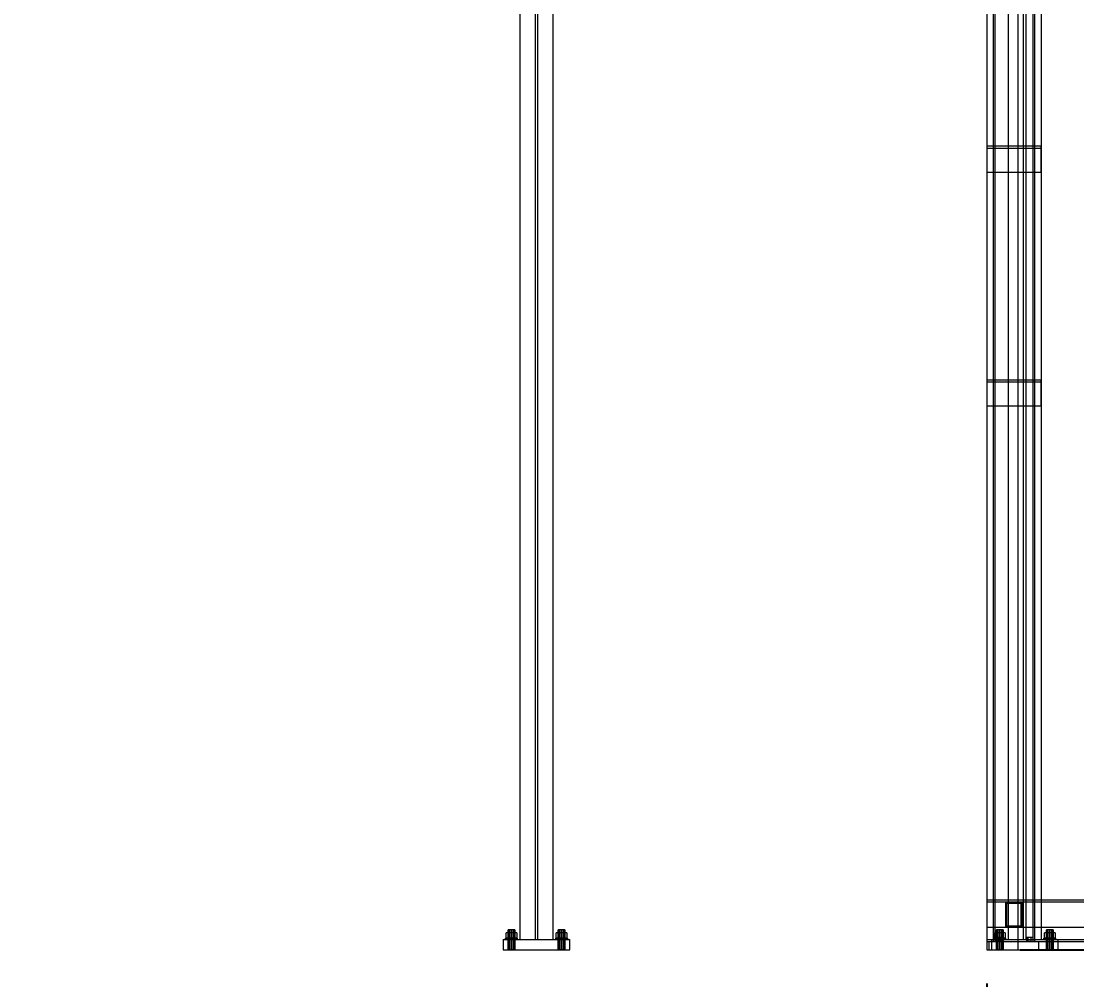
# Model space of a CAD drawing. Header units: millimetres. Extents: x -1970 to 59977, y -50268 to 6837.
# Drawn here: x 36527 to 39055, y -72 to 2226 of the extents above; entities that cross this region are included whole.
import ezdxf

# ---------------------------------------------------------------- set-up
doc = ezdxf.new("R2010")
doc.units = ezdxf.units.MM
for name, color, linetype, lineweight in [('COTAS_O', 1, 'Continuous', 0), ('COTAS_P', 1, 'Continuous', 0), ('lateral_C03', 7, 'Continuous', 0), ('lateral_secador', 7, 'Continuous', 0)]:
    doc.layers.add(name, color=color, linetype=linetype, lineweight=lineweight)
doc.dimstyles.new('R19_100', dxfattribs={"dimtxt": 250, "dimasz": 150, "dimexe": 150, "dimexo": 80, "dimgap": 100, "dimtad": 1, "dimtih": 1, "dimtoh": 1, "dimdsep": 46, "dimcen": 0.09, "dimadec": 0, "dimazin": 0, "dimtfac": 1, "dimtdec": 4, "dimtofl": 0, "dimtmove": 0, "dimatfit": 3, "dimfxl": 1, "dimtolj": 1, "dimtzin": 0, "dimarcsym": 0})

# ---------------------------------------------------------------- blocks, each defined once
blk = doc.blocks.new('*D9')
at = {"layer": 'COTAS_P', "color": 0, "lineweight": -2, "transparency": 16777216}
for p, q in [((38921.3, 3578), (38703.4, 4523.2)), ((27384.7, 1760.7), (38591, 4343.3)), ((27422.7, 928), (27204.9, 1873.2))]:
    blk.add_line(p, q, dxfattribs=at)
at = {"layer": 'COTAS_P', "color": 0, "transparency": 16777216}
for points in [[(38585.4, 4367.7), (38596.6, 4319), (38737.1, 4377)], [(27379.1, 1785.1), (27390.3, 1736.3), (27238.5, 1727)]]:
    blk.add_solid(points, dxfattribs=at)
at = {"layer": 'Defpoints', "color": 0, "transparency": 16777216}
for p in [(38737.1, 4377), (38939.3, 3500), (27440.7, 850)]:
    blk.add_point(p, dxfattribs=at)
blk = doc.blocks.new('*D11')
at = {"layer": 'COTAS_P', "color": 0, "lineweight": -2, "transparency": 16777216}
for p, q in [((39019.3, 3500), (39489.3, 3500)), ((39339.3, 150), (39339.3, 3350)), ((39019.3, 0), (39489.3, 0))]:
    blk.add_line(p, q, dxfattribs=at)
at = {"layer": 'COTAS_P', "color": 0, "transparency": 16777216}
for points in [[(39314.3, 3350), (39364.3, 3350), (39339.3, 3500)], [(39314.3, 150), (39364.3, 150), (39339.3, 0)]]:
    blk.add_solid(points, dxfattribs=at)
at = {"layer": 'Defpoints', "color": 0, "transparency": 16777216}
for p in [(38939.3, 3500), (39339.3, 3500), (38939.3, 0)]:
    blk.add_point(p, dxfattribs=at)
blk = doc.blocks.new('*D22')
at = {"layer": 'COTAS_O', "color": 0, "lineweight": -2, "transparency": 16777216}
for p, q in [((38839.3, -80), (38839.3, -1050)), ((58839.3, -80), (58839.3, -1050)), ((38989.3, -900), (58689.3, -900))]:
    blk.add_line(p, q, dxfattribs=at)
at = {"layer": 'COTAS_O', "color": 0, "transparency": 16777216}
for points in [[(38989.3, -875), (38989.3, -925), (38839.3, -900)], [(58689.3, -875), (58689.3, -925), (58839.3, -900)]]:
    blk.add_solid(points, dxfattribs=at)
at = {"layer": 'Defpoints', "color": 0, "transparency": 16777216}
for p in [(38839.3, 0), (58839.3, 0), (58839.3, -900)]:
    blk.add_point(p, dxfattribs=at)
blk = doc.blocks.new('*D23')
at = {"layer": 'COTAS_O', "color": 0, "lineweight": -2, "transparency": 16777216}
for p, q in [((38919.3, 3000), (39689.3, 3000)), ((39539.3, 150), (39539.3, 2850)), ((38919.3, 0), (39689.3, 0))]:
    blk.add_line(p, q, dxfattribs=at)
at = {"layer": 'COTAS_O', "color": 0, "transparency": 16777216}
for points in [[(39514.3, 2850), (39564.3, 2850), (39539.3, 3000)], [(39514.3, 150), (39564.3, 150), (39539.3, 0)]]:
    blk.add_solid(points, dxfattribs=at)
at = {"layer": 'Defpoints', "color": 0, "transparency": 16777216}
for p in [(38839.3, 3000), (39539.3, 3000), (38839.3, 0)]:
    blk.add_point(p, dxfattribs=at)
blk = doc.blocks.new('*D24')
at = {"layer": 'COTAS_P', "color": 0, "lineweight": -2, "transparency": 16777216}
for p, q in [((112.7, -80), (112.7, -2650)), ((59977.3, -80), (59977.3, -2650)), ((262.7, -2500), (59827.3, -2500))]:
    blk.add_line(p, q, dxfattribs=at)
at = {"layer": 'COTAS_P', "color": 0, "transparency": 16777216}
for points in [[(262.7, -2475), (262.7, -2525), (112.7, -2500)], [(59827.3, -2475), (59827.3, -2525), (59977.3, -2500)]]:
    blk.add_solid(points, dxfattribs=at)
at = {"layer": 'Defpoints', "color": 0, "transparency": 16777216}
for p in [(112.7, 0), (59977.3, 0), (59977.3, -2500)]:
    blk.add_point(p, dxfattribs=at)

msp = doc.modelspace()

# ---------------------------------------------------------------- linework, layer by layer
at = {"layer": 'lateral_C03'}
for p, q in [((38890.29, 3003.058), (38890.29, 25)), ((38926.79, 3003.058), (38926.79, 25)), ((38933.79, 25), (38933.79, 3003.058)), ((38970.29, 25), (38970.29, 3003.058)), ((37720.943, 2733.566), (37720.943, 25)), ((37757.443, 2733.566), (37757.443, 25)), ((37764.443, 25), (37764.443, 2733.566)), ((37800.943, 25), (37800.943, 2733.566)), ((37688.008, 28), (37686.943, 28)), ((37686.943, 25), (37686.943, 28)), ((37691.043, 28), (37688.008, 28)), ((37688.008, 25), (37688.008, 28)), ((37694.543, 40.8), (37688.143, 40.8)), ((37688.143, 28), (37688.143, 40.8)), ((37694.543, 28), (37688.143, 28)), ((37695.585, 28), (37691.043, 28)), ((37691.043, 25), (37691.043, 28)), ((37694.014, 48), (37692.943, 48)), ((37692.943, 0), (37692.943, 48)), ((37696.943, 48), (37694.014, 48)), ((37694.014, 0), (37694.014, 48)), ((37707.343, 40.8), (37694.543, 40.8)), ((37694.543, 28), (37694.543, 40.8)), ((37707.343, 28), (37694.543, 28)), ((37700.943, 28), (37695.585, 28)), ((37695.585, 25), (37695.585, 28)), ((37700.943, 48), (37696.943, 48)), ((37696.943, 0), (37696.943, 48)), ((37704.943, 48), (37700.943, 48)), ((37700.943, 0), (37700.943, 48)), ((37706.3, 28), (37700.943, 28)), ((37700.943, 25), (37700.943, 28)), ((37707.871, 48), (37704.943, 48)), ((37704.943, 0), (37704.943, 48)), ((37710.842, 28), (37706.3, 28)), ((37706.3, 25), (37706.3, 28)), ((37713.743, 40.8), (37707.343, 40.8)), ((37707.343, 28), (37707.343, 40.8)), ((37707.343, 28), (37713.743, 28)), ((37708.943, 48), (37707.871, 48)), ((37707.871, 0), (37707.871, 48)), ((37708.943, 48), (37708.943, 0)), ((37713.877, 28), (37710.842, 28)), ((37710.842, 25), (37710.842, 28)), ((37713.743, 40.8), (37713.743, 28)), ((37714.943, 28), (37713.877, 28)), ((37713.877, 25), (37713.877, 28)), ((37714.943, 28), (37714.943, 25)), ((37808.008, 28), (37806.943, 28)), ((37806.943, 25), (37806.943, 28)), ((37811.043, 28), (37808.008, 28)), ((37808.008, 25), (37808.008, 28)), ((37814.543, 40.8), (37808.143, 40.8)), ((37808.143, 28), (37808.143, 40.8)), ((37814.543, 28), (37808.143, 28)), ((37815.585, 28), (37811.043, 28)), ((37811.043, 25), (37811.043, 28)), ((37814.014, 48), (37812.943, 48)), ((37812.943, 0), (37812.943, 48)), ((37816.943, 48), (37814.014, 48)), ((37814.014, 0), (37814.014, 48)), ((37827.343, 40.8), (37814.543, 40.8)), ((37814.543, 28), (37814.543, 40.8)), ((37827.343, 28), (37814.543, 28)), ((37820.943, 28), (37815.585, 28)), ((37815.585, 25), (37815.585, 28)), ((37820.943, 48), (37816.943, 48)), ((37816.943, 0), (37816.943, 48)), ((37824.943, 48), (37820.943, 48)), ((37820.943, 0), (37820.943, 48)), ((37826.3, 28), (37820.943, 28)), ((37820.943, 25), (37820.943, 28)), ((37827.871, 48), (37824.943, 48)), ((37824.943, 0), (37824.943, 48)), ((37830.842, 28), (37826.3, 28)), ((37826.3, 25), (37826.3, 28)), ((37833.743, 40.8), (37827.343, 40.8)), ((37827.343, 28), (37827.343, 40.8)), ((37827.343, 28), (37833.743, 28)), ((37828.943, 48), (37827.871, 48)), ((37827.871, 0), (37827.871, 48)), ((37828.943, 48), (37828.943, 0)), ((37833.877, 28), (37830.842, 28)), ((37830.842, 25), (37830.842, 28)), ((37833.743, 40.8), (37833.743, 28)), ((37834.943, 28), (37833.877, 28)), ((37833.877, 25), (37833.877, 28)), ((37834.943, 28), (37834.943, 25)), ((38857.356, 28), (38856.29, 28)), ((38856.29, 25), (38856.29, 28)), ((38860.391, 28), (38857.356, 28)), ((38857.356, 25), (38857.356, 28)), ((38863.89, 40.8), (38857.49, 40.8)), ((38857.49, 28), (38857.49, 40.8)), ((38863.89, 28), (38857.49, 28)), ((38864.933, 28), (38860.391, 28)), ((38860.391, 25), (38860.391, 28)), ((38863.362, 48), (38862.29, 48)), ((38862.29, 0), (38862.29, 48)), ((38866.29, 48), (38863.362, 48)), ((38863.362, 0), (38863.362, 48)), ((38876.69, 40.8), (38863.89, 40.8)), ((38863.89, 28), (38863.89, 40.8)), ((38876.69, 28), (38863.89, 28)), ((38870.29, 28), (38864.933, 28)), ((38864.933, 25), (38864.933, 28)), ((38870.29, 48), (38866.29, 48)), ((38866.29, 0), (38866.29, 48)), ((38874.29, 48), (38870.29, 48)), ((38870.29, 0), (38870.29, 48)), ((38875.648, 28), (38870.29, 28)), ((38870.29, 25), (38870.29, 28)), ((38877.219, 48), (38874.29, 48)), ((38874.29, 0), (38874.29, 48)), ((38880.19, 28), (38875.648, 28)), ((38875.648, 25), (38875.648, 28)), ((38883.09, 40.8), (38876.69, 40.8)), ((38876.69, 28), (38876.69, 40.8)), ((38876.69, 28), (38883.09, 28)), ((38878.29, 48), (38877.219, 48)), ((38877.219, 0), (38877.219, 48)), ((38878.29, 48), (38878.29, 0)), ((38883.225, 28), (38880.19, 28)), ((38880.19, 25), (38880.19, 28)), ((38883.09, 40.8), (38883.09, 28)), ((38884.29, 28), (38883.225, 28)), ((38883.225, 25), (38883.225, 28)), ((38884.29, 28), (38884.29, 25)), ((38977.356, 28), (38976.29, 28)), ((38976.29, 25), (38976.29, 28)), ((38980.391, 28), (38977.356, 28)), ((38977.356, 25), (38977.356, 28)), ((38983.89, 40.8), (38977.49, 40.8)), ((38977.49, 28), (38977.49, 40.8)), ((38983.89, 28), (38977.49, 28)), ((38984.933, 28), (38980.391, 28)), ((38980.391, 25), (38980.391, 28)), ((38983.362, 48), (38982.29, 48)), ((38982.29, 0), (38982.29, 48)), ((38986.29, 48), (38983.362, 48)), ((38983.362, 0), (38983.362, 48)), ((38996.69, 40.8), (38983.89, 40.8)), ((38983.89, 28), (38983.89, 40.8)), ((38996.69, 28), (38983.89, 28)), ((38990.29, 28), (38984.933, 28)), ((38984.933, 25), (38984.933, 28)), ((38990.29, 48), (38986.29, 48)), ((38986.29, 0), (38986.29, 48)), ((38994.29, 48), (38990.29, 48)), ((38990.29, 0), (38990.29, 48)), ((38995.648, 28), (38990.29, 28)), ((38990.29, 25), (38990.29, 28)), ((38997.219, 48), (38994.29, 48)), ((38994.29, 0), (38994.29, 48)), ((39000.19, 28), (38995.648, 28)), ((38995.648, 25), (38995.648, 28)), ((39003.09, 40.8), (38996.69, 40.8)), ((38996.69, 28), (38996.69, 40.8)), ((38996.69, 28), (39003.09, 28)), ((38998.29, 48), (38997.219, 48)), ((38997.219, 0), (38997.219, 48)), ((38998.29, 48), (38998.29, 0)), ((39003.225, 28), (39000.19, 28)), ((39000.19, 25), (39000.19, 28)), ((39003.09, 40.8), (39003.09, 28)), ((39004.29, 28), (39003.225, 28)), ((39003.225, 25), (39003.225, 28)), ((39004.29, 28), (39004.29, 25)), ((37680.943, 25), (37840.943, 25)), ((37680.943, 25), (37680.943, 0)), ((37680.943, 0), (37840.943, 0)), ((37688.008, 25), (37686.943, 25)), ((37691.043, 25), (37688.008, 25)), ((37695.585, 25), (37691.043, 25)), ((37694.014, 0), (37692.943, 0)), ((37696.943, 0), (37694.014, 0)), ((37700.943, 25), (37695.585, 25)), ((37700.943, 0), (37696.943, 0)), ((37706.3, 25), (37700.943, 25)), ((37704.943, 0), (37700.943, 0)), ((37707.871, 0), (37704.943, 0)), ((37710.842, 25), (37706.3, 25)), ((37707.871, 0), (37708.943, 0)), ((37713.877, 25), (37710.842, 25)), ((37713.877, 25), (37714.943, 25)), ((37720.943, 25), (37800.943, 25)), ((37757.443, 25), (37764.443, 25)), ((37808.008, 25), (37806.943, 25)), ((37811.043, 25), (37808.008, 25)), ((37815.585, 25), (37811.043, 25)), ((37814.014, 0), (37812.943, 0)), ((37816.943, 0), (37814.014, 0)), ((37820.943, 25), (37815.585, 25)), ((37820.943, 0), (37816.943, 0)), ((37826.3, 25), (37820.943, 25)), ((37824.943, 0), (37820.943, 0)), ((37827.871, 0), (37824.943, 0)), ((37830.842, 25), (37826.3, 25)), ((37827.871, 0), (37828.943, 0)), ((37833.877, 25), (37830.842, 25)), ((37833.877, 25), (37834.943, 25)), ((37840.943, 0), (37840.943, 25)), ((38850.29, 25), (39010.29, 25)), ((38850.29, 25), (38850.29, 0)), ((38850.29, 0), (39010.29, 0)), ((38857.356, 25), (38856.29, 25)), ((38860.391, 25), (38857.356, 25)), ((38864.933, 25), (38860.391, 25)), ((38863.362, 0), (38862.29, 0)), ((38866.29, 0), (38863.362, 0)), ((38870.29, 25), (38864.933, 25)), ((38870.29, 0), (38866.29, 0)), ((38875.648, 25), (38870.29, 25)), ((38874.29, 0), (38870.29, 0)), ((38877.219, 0), (38874.29, 0)), ((38880.19, 25), (38875.648, 25)), ((38877.219, 0), (38878.29, 0)), ((38883.225, 25), (38880.19, 25)), ((38883.225, 25), (38884.29, 25)), ((38890.29, 25), (38970.29, 25)), ((38926.79, 25), (38933.79, 25)), ((38977.356, 25), (38976.29, 25)), ((38980.391, 25), (38977.356, 25)), ((38984.933, 25), (38980.391, 25)), ((38983.362, 0), (38982.29, 0)), ((38986.29, 0), (38983.362, 0)), ((38990.29, 25), (38984.933, 25)), ((38990.29, 0), (38986.29, 0)), ((38995.648, 25), (38990.29, 25)), ((38994.29, 0), (38990.29, 0)), ((38997.219, 0), (38994.29, 0)), ((39000.19, 25), (38995.648, 25)), ((38997.219, 0), (38998.29, 0)), ((39003.225, 25), (39000.19, 25)), ((39003.225, 25), (39004.29, 25)), ((39010.29, 0), (39010.29, 25))]:
    msp.add_line(p, q, dxfattribs=at)
at = {"layer": 'lateral_secador'}
for p, q in [((38839.253, 3000), (38839.253, 0)), ((38914.253, 0), (38914.253, 3000)), ((38839.253, 2925), (38839.253, 0)), ((38854.253, 2925), (38854.253, 20)), ((38859.253, 20), (38859.253, 2925)), ((38949.253, 2925), (38949.253, 20)), ((38954.253, 20), (38954.253, 2925)), ((38839.253, 2750), (38839.253, 0)), ((38914.253, 0), (38914.253, 2750)), ((38839.253, 1926.5), (38969.253, 1926.5)), ((38839.253, 1926.5), (38839.253, 1863.5)), ((38839.253, 1926.5), (38839.253, 1921.5)), ((38969.253, 1863.5), (38969.253, 1926.5)), ((38969.253, 1921.5), (38969.253, 1926.5)), ((38839.253, 1921.5), (38969.253, 1921.5)), ((38839.253, 1863.5), (38969.253, 1863.5)), ((38839.253, 1366.5), (38969.253, 1366.5)), ((38839.253, 1366.5), (38839.253, 1303.5)), ((38839.253, 1366.5), (38839.253, 1361.5)), ((38969.253, 1303.5), (38969.253, 1366.5)), ((38969.253, 1361.5), (38969.253, 1366.5)), ((38839.253, 1361.5), (38969.253, 1361.5)), ((38839.253, 1303.5), (38969.253, 1303.5)), ((38839.253, 120), (58839.253, 120)), ((38839.253, 120), (38839.253, 115)), ((38839.253, 115), (58839.253, 115)), ((38839.253, 115), (38839.253, 25)), ((38884.253, 115), (38924.253, 115)), ((38884.253, 115), (38884.253, 112)), ((38884.253, 112), (38924.253, 112)), ((38884.253, 112), (38887.253, 112)), ((38884.253, 112), (38884.253, 58)), ((38887.253, 58), (38887.253, 112)), ((38921.253, 112), (38924.253, 112)), ((38921.253, 112), (38921.253, 58)), ((38924.253, 112), (38924.253, 115)), ((38924.253, 58), (38924.253, 112)), ((38839.253, 55), (58839.253, 55)), ((38839.253, 55), (38839.253, 0)), ((38884.253, 58), (38924.253, 58)), ((38884.253, 58), (38884.253, 55)), ((38884.253, 58), (38887.253, 58)), ((38884.253, 55), (38924.253, 55)), ((38921.253, 58), (38924.253, 58)), ((38924.253, 55), (38924.253, 58)), ((38862.753, 30), (38859.253, 30)), ((38859.253, 20), (38859.253, 30)), ((38869.753, 30), (38862.753, 30)), ((38862.753, 20), (38862.753, 30)), ((38873.253, 30), (38869.753, 30)), ((38869.753, 20), (38869.753, 30)), ((38873.253, 30), (38873.253, 20)), ((38938.753, 30), (38935.253, 30)), ((38935.253, 20), (38935.253, 30)), ((38945.753, 30), (38938.753, 30)), ((38938.753, 20), (38938.753, 30)), ((38949.253, 30), (38945.753, 30)), ((38945.753, 20), (38945.753, 30)), ((38949.253, 30), (38949.253, 20)), ((38839.253, 25), (58839.253, 25)), ((38839.253, 25), (38839.253, 20)), ((38839.253, 20), (58839.253, 20)), ((38839.253, 0), (39839.253, 0)), ((38839.253, 0), (58839.253, 0)), ((38839.253, 0), (38914.253, 0)), ((38844.253, 20), (38964.253, 20)), ((38844.253, 20), (38844.253, 0)), ((38844.253, 0), (38964.253, 0)), ((38854.253, 20), (38954.253, 20)), ((38854.253, 20), (38859.253, 20)), ((38862.753, 20), (38859.253, 20)), ((38869.753, 20), (38862.753, 20)), ((38869.753, 20), (38873.253, 20)), ((38938.753, 20), (38935.253, 20)), ((38945.753, 20), (38938.753, 20)), ((38945.753, 20), (38949.253, 20)), ((38949.253, 20), (38954.253, 20)), ((38964.253, 0), (38964.253, 20))]:
    msp.add_line(p, q, dxfattribs=at)

# ---------------------------------------------------------------- dimensions: what is measured, and where the dimension line sits
at = {"layer": 'COTAS_O'}
for p2, distance, picture, middle in [((38839.253, 3000), -700, '*D23', (39539.253, 1500)), ((58839.253, 0), -900, '*D22', (48839.253, -900))]:
    dim = msp.add_aligned_dim(p1=(38839.253, 0), p2=p2, distance=distance, text='<> O', dimstyle='R19_100', dxfattribs=at)
    dim.commit()
    dim.dimension.update_dxf_attribs({"geometry": picture, "text_midpoint": middle})
at = {"layer": 'COTAS_P'}
for p1, p2, distance, picture, middle in [((27440.666, 850), (38939.253, 3500), 900, '*D9', (32987.841, 3052.011)), ((38939.253, 0), (38939.253, 3500), -400, '*D11', (39339.253, 1750)), ((112.7, 0), (59977.253, 0), -2500, '*D24', (30044.976, -2500))]:
    dim = msp.add_aligned_dim(p1=p1, p2=p2, distance=distance, text='<> P', dimstyle='R19_100', dxfattribs=at)
    dim.commit()
    dim.dimension.update_dxf_attribs({"geometry": picture, "text_midpoint": middle})

doc.saveas('drawing.dxf')
